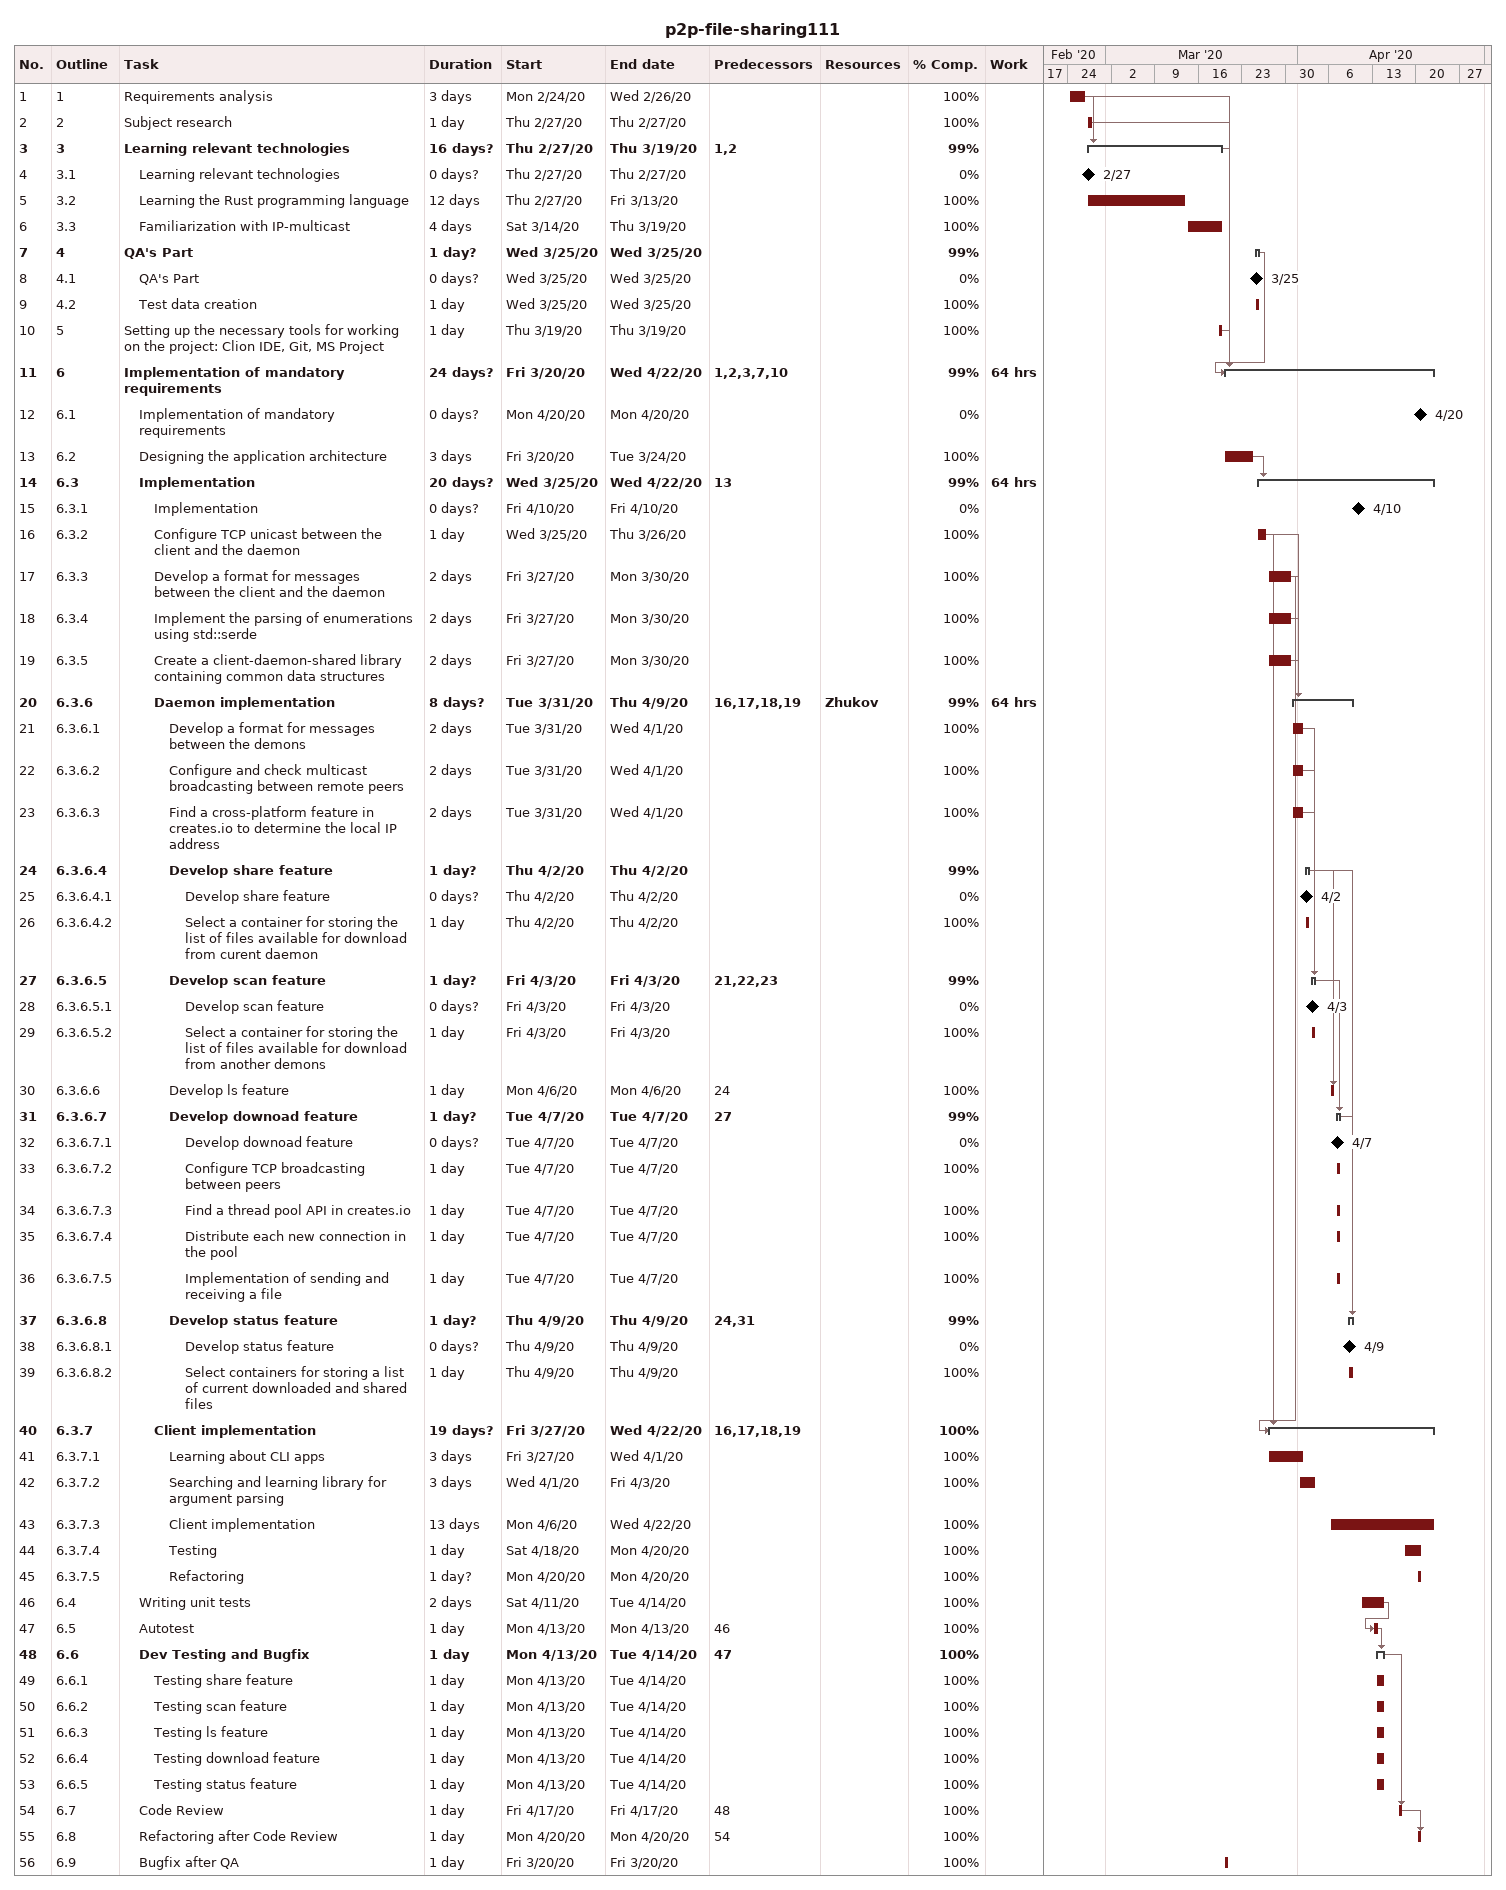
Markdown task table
p2p-file-sharing111

| ID | WBS | Task | Duration | Start | Finish | Predecessors | Resources | % complete | Work (h) |
|---|---|---|---|---|---|---|---|---|---|
| 1 | 1 | Requirements analysis | 3d | 2020-02-24 | 2020-02-26 |  |  | 100 |  |
| 2 | 2 | Subject research | 1d | 2020-02-27 | 2020-02-27 |  |  | 100 |  |
| 3 | 3 | **Learning relevant technologies** | 16d? | 2020-02-27 | 2020-03-19 | 1, 2 |  | 99 |  |
| 4 | 3.1 | Learning relevant technologies | 0d? | 2020-02-27 | 2020-02-27 |  |  | 0 |  |
| 5 | 3.2 | Learning the Rust programming language | 12d | 2020-02-27 | 2020-03-13 |  |  | 100 |  |
| 6 | 3.3 | Familiarization with IP-multicast | 4d | 2020-03-14 | 2020-03-19 |  |  | 100 |  |
| 7 | 4 | **QA's Part** | 1d? | 2020-03-25 | 2020-03-25 |  |  | 99 |  |
| 8 | 4.1 | QA's Part | 0d? | 2020-03-25 | 2020-03-25 |  |  | 0 |  |
| 9 | 4.2 | Test data creation | 1d | 2020-03-25 | 2020-03-25 |  |  | 100 |  |
| 10 | 5 | Setting up the necessary tools for working on the project: Clion IDE, Git, MS Project | 1d | 2020-03-19 | 2020-03-19 |  |  | 100 |  |
| 11 | 6 | **Implementation of mandatory requirements** | 24d? | 2020-03-20 | 2020-04-22 | 1, 2, 3, 7, 10 |  | 99 | 64 |
| 12 | 6.1 | Implementation of mandatory requirements | 0d? | 2020-04-20 | 2020-04-20 |  |  | 0 |  |
| 13 | 6.2 | Designing the application architecture | 3d | 2020-03-20 | 2020-03-24 |  |  | 100 |  |
| 14 | 6.3 | **Implementation** | 20d? | 2020-03-25 | 2020-04-22 | 13 |  | 99 | 64 |
| 15 | 6.3.1 | Implementation | 0d? | 2020-04-10 | 2020-04-10 |  |  | 0 |  |
| 16 | 6.3.2 | Configure TCP unicast between the client and the daemon | 1d | 2020-03-25 | 2020-03-26 |  |  | 100 |  |
| 17 | 6.3.3 | Develop a format for messages between the client and the daemon | 2d | 2020-03-27 | 2020-03-30 |  |  | 100 |  |
| 18 | 6.3.4 | Implement the parsing of enumerations using std::serde | 2d | 2020-03-27 | 2020-03-30 |  |  | 100 |  |
| 19 | 6.3.5 | Create a client-daemon-shared library containing common data structures | 2d | 2020-03-27 | 2020-03-30 |  |  | 100 |  |
| 20 | 6.3.6 | **Daemon implementation** | 8d? | 2020-03-31 | 2020-04-09 | 16, 17, 18, 19 | Zhukov | 99 | 64 |
| 21 | 6.3.6.1 | Develop a format for messages between the demons | 2d | 2020-03-31 | 2020-04-01 |  |  | 100 |  |
| 22 | 6.3.6.2 | Configure and check multicast broadcasting between remote peers | 2d | 2020-03-31 | 2020-04-01 |  |  | 100 |  |
| 23 | 6.3.6.3 | Find a cross-platform feature in creates.io to determine the local IP address | 2d | 2020-03-31 | 2020-04-01 |  |  | 100 |  |
| 24 | 6.3.6.4 | **Develop share feature** | 1d? | 2020-04-02 | 2020-04-02 |  |  | 99 |  |
| 25 | 6.3.6.4.1 | Develop share feature | 0d? | 2020-04-02 | 2020-04-02 |  |  | 0 |  |
| 26 | 6.3.6.4.2 | Select a container for storing the list of files available for download from curent daemon | 1d | 2020-04-02 | 2020-04-02 |  |  | 100 |  |
| 27 | 6.3.6.5 | **Develop scan feature** | 1d? | 2020-04-03 | 2020-04-03 | 21, 22, 23 |  | 99 |  |
| 28 | 6.3.6.5.1 | Develop scan feature | 0d? | 2020-04-03 | 2020-04-03 |  |  | 0 |  |
| 29 | 6.3.6.5.2 | Select a container for storing the list of files available for download from another demons | 1d | 2020-04-03 | 2020-04-03 |  |  | 100 |  |
| 30 | 6.3.6.6 | Develop ls feature | 1d | 2020-04-06 | 2020-04-06 | 24 |  | 100 |  |
| 31 | 6.3.6.7 | **Develop downoad feature** | 1d? | 2020-04-07 | 2020-04-07 | 27 |  | 99 |  |
| 32 | 6.3.6.7.1 | Develop downoad feature | 0d? | 2020-04-07 | 2020-04-07 |  |  | 0 |  |
| 33 | 6.3.6.7.2 | Configure TCP broadcasting between peers | 1d | 2020-04-07 | 2020-04-07 |  |  | 100 |  |
| 34 | 6.3.6.7.3 | Find a thread pool API in creates.io | 1d | 2020-04-07 | 2020-04-07 |  |  | 100 |  |
| 35 | 6.3.6.7.4 | Distribute each new connection in the pool | 1d | 2020-04-07 | 2020-04-07 |  |  | 100 |  |
| 36 | 6.3.6.7.5 | Implementation of sending and receiving a file | 1d | 2020-04-07 | 2020-04-07 |  |  | 100 |  |
| 37 | 6.3.6.8 | **Develop status feature** | 1d? | 2020-04-09 | 2020-04-09 | 24, 31 |  | 99 |  |
| 38 | 6.3.6.8.1 | Develop status feature | 0d? | 2020-04-09 | 2020-04-09 |  |  | 0 |  |
| 39 | 6.3.6.8.2 | Select containers for storing a list of current downloaded and shared files | 1d | 2020-04-09 | 2020-04-09 |  |  | 100 |  |
| 40 | 6.3.7 | **Client implementation** | 19d? | 2020-03-27 | 2020-04-22 | 16, 17, 18, 19 |  | 100 |  |
| 41 | 6.3.7.1 | Learning about CLI apps | 3d | 2020-03-27 | 2020-04-01 |  |  | 100 |  |
| 42 | 6.3.7.2 | Searching and learning library for argument parsing | 3d | 2020-04-01 | 2020-04-03 |  |  | 100 |  |
| 43 | 6.3.7.3 | Client implementation | 13d | 2020-04-06 | 2020-04-22 |  |  | 100 |  |
| 44 | 6.3.7.4 | Testing | 1d | 2020-04-18 | 2020-04-20 |  |  | 100 |  |
| 45 | 6.3.7.5 | Refactoring | 1d? | 2020-04-20 | 2020-04-20 |  |  | 100 |  |
| 46 | 6.4 | Writing unit tests | 2d | 2020-04-11 | 2020-04-14 |  |  | 100 |  |
| 47 | 6.5 | Autotest | 1d | 2020-04-13 | 2020-04-13 | 46 |  | 100 |  |
| 48 | 6.6 | **Dev Testing and Bugfix** | 1d | 2020-04-13 | 2020-04-14 | 47 |  | 100 |  |
| 49 | 6.6.1 | Testing share feature | 1d | 2020-04-13 | 2020-04-14 |  |  | 100 |  |
| 50 | 6.6.2 | Testing scan feature | 1d | 2020-04-13 | 2020-04-14 |  |  | 100 |  |
| 51 | 6.6.3 | Testing ls feature | 1d | 2020-04-13 | 2020-04-14 |  |  | 100 |  |
| 52 | 6.6.4 | Testing download feature | 1d | 2020-04-13 | 2020-04-14 |  |  | 100 |  |
| 53 | 6.6.5 | Testing status feature | 1d | 2020-04-13 | 2020-04-14 |  |  | 100 |  |
| 54 | 6.7 | Code Review | 1d | 2020-04-17 | 2020-04-17 | 48 |  | 100 |  |
| 55 | 6.8 | Refactoring after Code Review | 1d | 2020-04-20 | 2020-04-20 | 54 |  | 100 |  |
| 56 | 6.9 | Bugfix after QA | 1d | 2020-03-20 | 2020-03-20 |  |  | 100 |  |
